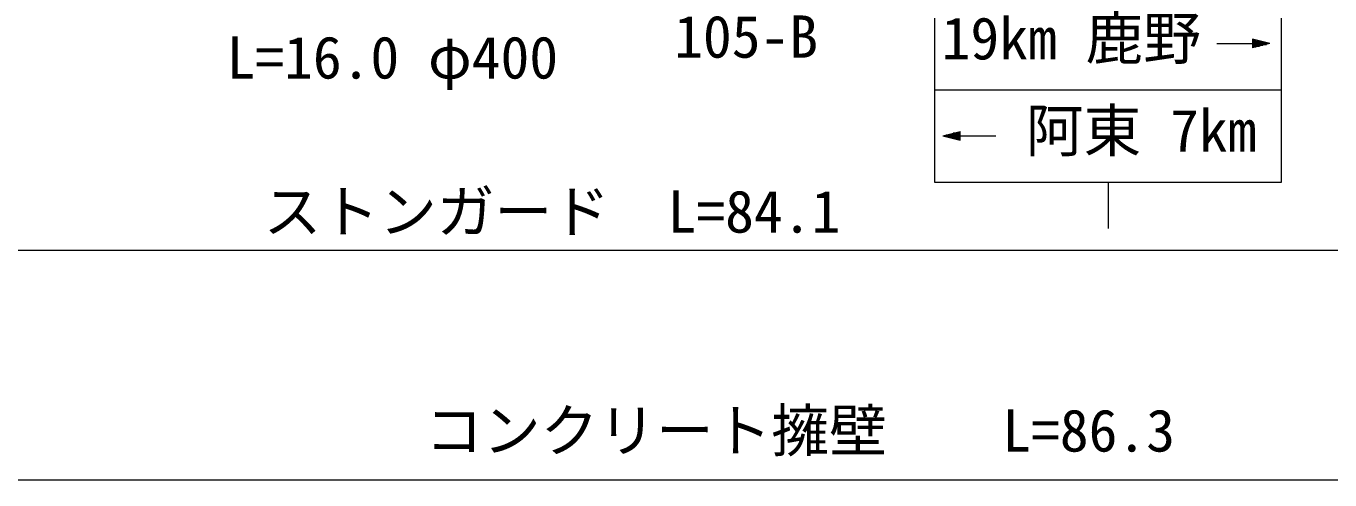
# Model space of a CAD drawing. Units: millimetres, scale not verified. Extents: x 40000 to 680000, y 20000 to 380000.
# Drawn here: x 449780 to 506266, y 239188 to 258871 of the extents above; entities that cross this region are included whole.
import ezdxf
from ezdxf.enums import TextEntityAlignment as Align

# ---------------------------------------------------------------- set-up
doc = ezdxf.new("R2010")
doc.units = ezdxf.units.MM
doc.header["$LTSCALE"] = 1000
for name, color, linetype, lineweight in [('M-BGD', 7, 'Continuous', 13), ('M-STR-HTXT', 7, 'Continuous', 13), ('M-STR-STRC', 7, 'Continuous', 13)]:
    doc.layers.add(name, color=color, linetype=linetype, lineweight=lineweight)
doc.styles.add('ＭＳ ゴシック', font='')
doc.styles.get('ＭＳ ゴシック').set_extended_font_data('MS Gothic')

msp = doc.modelspace()

# ---------------------------------------------------------------- linework, layer by layer
at = {"layer": 'M-BGD'}
for points, knots in [([(511529, 256941), (509743, 260266), (509153, 261218), (507985, 264119), (507358, 265677), (507213, 266633), (506505, 268156), (506209, 268791), (506109, 269019), (505706, 269762)], [0, 0, 0, 0, 1, 1, 1, 2, 2, 2, 3, 3, 3, 3]), ([(507696, 258037), (505999, 261622), (505573, 262584), (504087, 265434), (503331, 266886), (503085, 267360), (502113, 269130)], [0, 0, 0, 0, 1, 1, 1, 2, 2, 2, 2]), ([(503719, 269293), (504803, 266830), (505081, 266187), (506001, 264218), (506755, 262606), (507102, 261662), (507975, 260111), (508548, 259094), (508757, 258741), (509530, 257559)], [0, 0, 0, 0, 1, 1, 1, 2, 2, 2, 3, 3, 3, 3])]:
    msp.add_open_spline(points, degree=3, knots=knots, dxfattribs=at)
at = {"layer": 'M-STR-HTXT'}
for p, q in [((446247, 249150), (527030, 249150)), ((445382, 239188), (528915, 239188))]:
    msp.add_line(p, q, dxfattribs=at)
at = {"layer": 'M-STR-STRC'}
for p, q in [((489152, 252085), (489152, 260085)), ((504152, 260085), (504152, 256085)), ((503663, 258109), (502913, 258296)), ((502913, 258296), (502913, 257921)), ((503063, 258259), (502913, 258259)), ((502913, 258221), (503213, 258221)), ((503363, 258184), (502913, 258184)), ((502913, 258146), (503513, 258146)), ((501363, 258109), (502913, 258109)), ((503663, 258109), (502913, 257921)), ((503663, 258109), (502913, 258109)), ((502913, 258071), (503513, 258071)), ((503363, 258034), (502913, 258034)), ((502913, 257996), (503213, 257996)), ((503063, 257959), (502913, 257959)), ((504152, 256085), (489152, 256085)), ((504152, 256085), (504152, 252085)), ((489493, 254109), (490243, 254296)), ((490243, 254221), (489943, 254221)), ((490093, 254259), (490243, 254259)), ((490243, 253921), (490243, 254296)), ((489493, 254109), (490243, 253921)), ((489493, 254109), (490243, 254109)), ((490243, 254146), (489643, 254146)), ((490243, 254071), (489643, 254071)), ((489793, 254184), (490243, 254184)), ((489793, 254034), (490243, 254034)), ((490243, 253996), (489943, 253996)), ((490093, 253959), (490243, 253959)), ((490243, 254109), (491793, 254109)), ((504152, 252085), (489152, 252085)), ((496652, 252085), (496652, 250085))]:
    msp.add_line(p, q, dxfattribs=at)

# ---------------------------------------------------------------- texts
at = {"layer": 'M-STR-HTXT', "style": 'ＭＳ ゴシック'}
for s, p in [('L=16.0 φ400', (458464, 256044)), ('ストンガード\u3000L=84.1', (460070, 249363)), ('コンクリート擁壁\u3000\u3000L=86.3', (467070, 239868))]:
    msp.add_text(s, height=1833, dxfattribs=at).set_placement(p, align=Align.BOTTOM_LEFT)
at = {"layer": 'M-STR-STRC', "style": 'ＭＳ ゴシック'}
for s, p in [('105-B', (477856, 256948)), ('19km 鹿野', (489444, 256874)), ('阿東 7km', (493093, 252874))]:
    msp.add_text(s, height=1833, dxfattribs=at).set_placement(p, align=Align.BOTTOM_LEFT)

doc.saveas('drawing.dxf')
